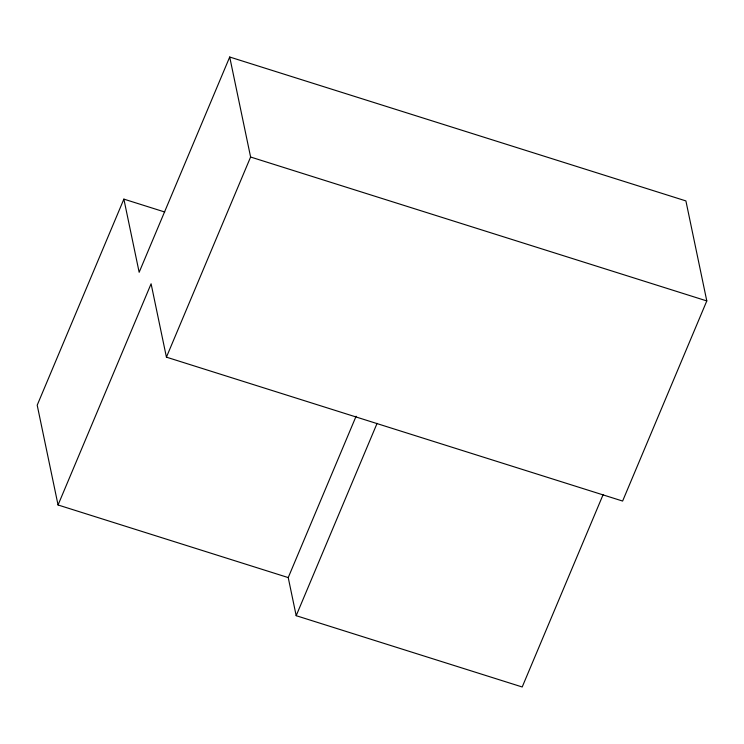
<?xml version="1.0" encoding="UTF-8"?>
<svg xmlns="http://www.w3.org/2000/svg" width="744" height="744" viewBox="0 0 744 744"><rect width="100%" height="100%" fill="white"/><g stroke="black" fill="none" stroke-linecap="round" stroke-linejoin="round"><path stroke-width="1.12" d="M164.731 212.003L123.876 199.122L37.2 405.173L58.051 504.981L288.226 577.586L296.186 615.688L522.204 686.982L603.114 494.639M58.051 504.981L151.097 283.789L166.423 357.157L622.616 501.056L706.8 300.929L685.903 200.917L229.71 57.018L139.156 272.285L123.876 199.122M166.423 357.157L250.607 157.021L229.71 57.018M288.226 577.586L356.097 416.231M296.186 615.688L377.087 423.345M250.607 157.021L706.8 300.929"/></g></svg>
